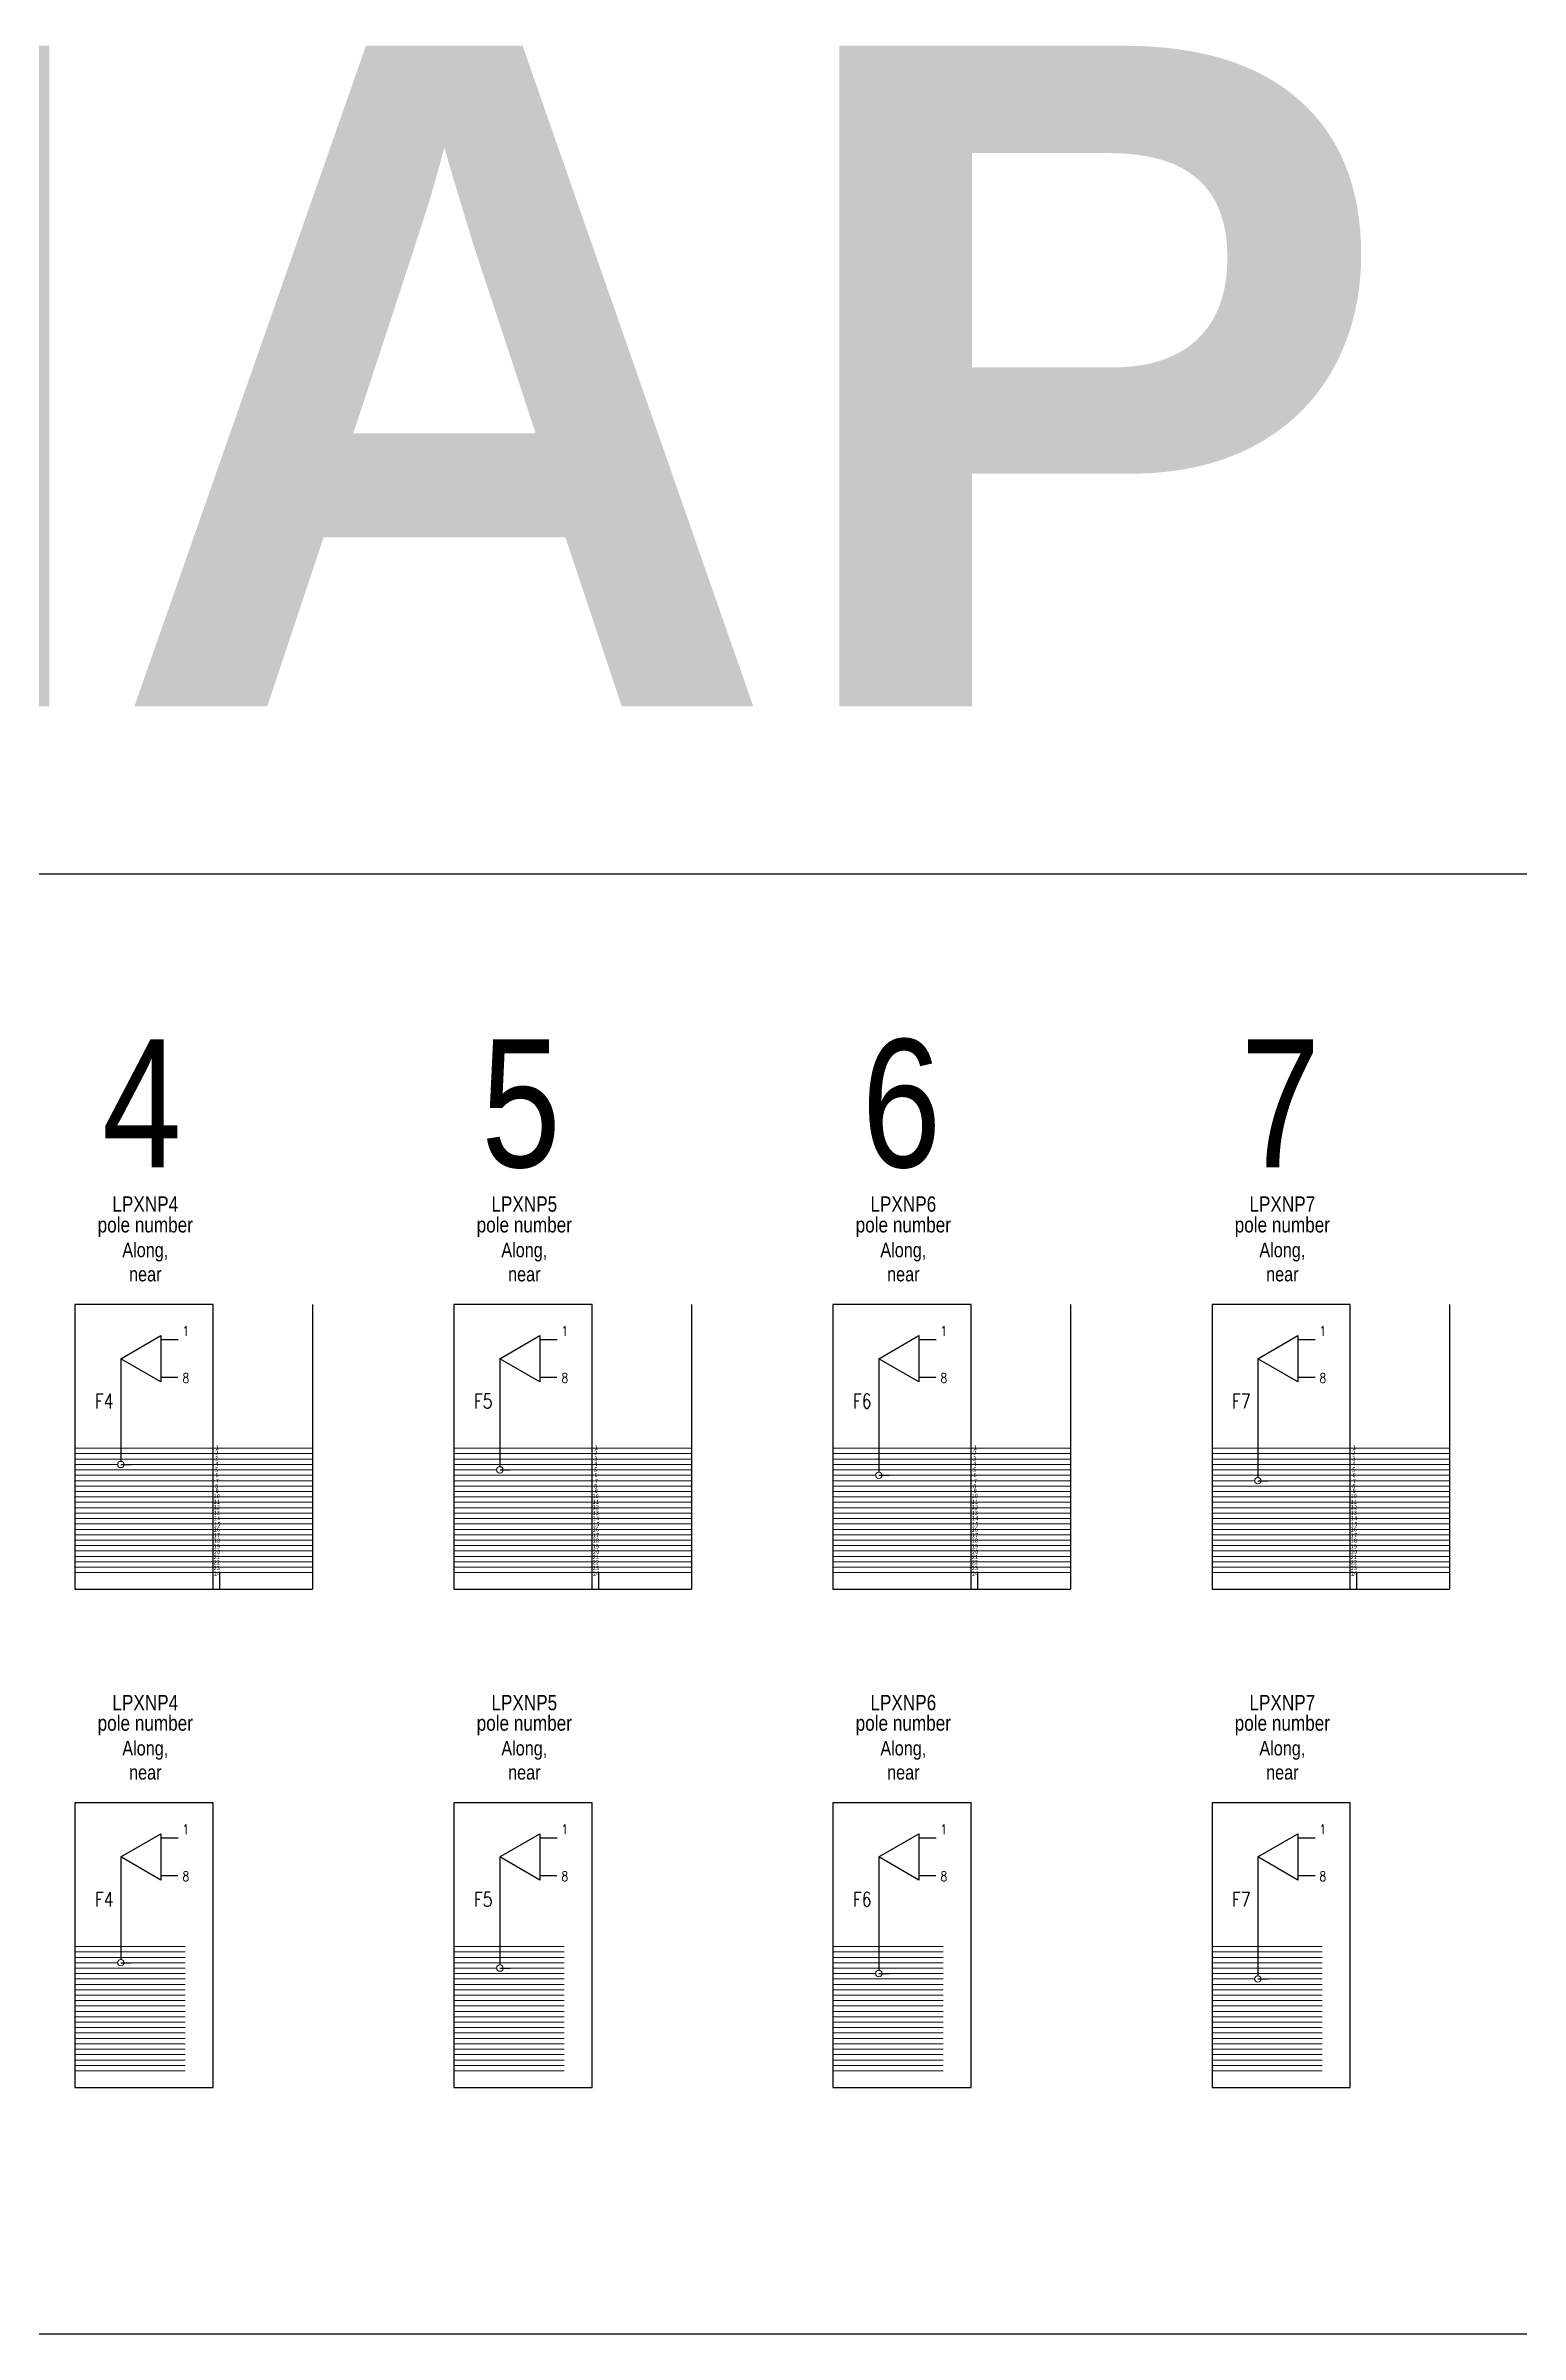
# Model space of a CAD drawing. Extents: x -663610 to -207124, y 70878 to 297551.
# Drawn here: x -252145 to -251568, y 79541 to 80436 of the extents above; entities that cross this region are included whole.
import ezdxf
from ezdxf.enums import TextEntityAlignment as Align

# ---------------------------------------------------------------- set-up
doc = ezdxf.new("R2010")
doc.units = 0
doc.header["$LTSCALE"] = 0.3
doc.layers.get('0').update_dxf_attribs({"linetype": 'CONTINUOUS'})
for name, color, linetype in [('BASEMAP', 7, 'CONTINUOUS'), ('Fiber Distribution', 7, 'CONTINUOUS'), ('Future NAP', 7, 'CONTINUOUS'), ('Layer-assistant', 1, 'CONTINUOUS'), ('NAP-F.core used', 1, 'CONTINUOUS'), ('Network.conf-1', 50, 'CONTINUOUS'), ('Network.conf-2', 20, 'CONTINUOUS')]:
    doc.layers.add(name, color=color, linetype=linetype)
doc.styles.add('Mark', font='arial.ttf', dxfattribs={"width": 0.8, "height": 2.5})
doc.styles.add('ROMANS', font='ROMANS.SHX', dxfattribs={"width": 0.8, "height": 2})
doc.styles.add('WMF-Arial Unicode MS0', font='')
doc.styles.add('仿宋', font='', dxfattribs={"width": 0.9})
doc.styles.get('WMF-Arial Unicode MS0').set_extended_font_data('Arial Unicode MS', bold=True)
doc.styles.get('仿宋').set_extended_font_data('FangSong_GB2312')

msp = doc.modelspace()

# ---------------------------------------------------------------- linework, layer by layer
at = {"layer": 'BASEMAP', "color": 152, "ltscale": 2, "true_color": 0x2776bb}
msp.add_lwpolyline([(-252708.62, 80112.6), (-251374.57, 80112.6), (-251374.57, 79541.47), (-252708.62, 79541.47)], close=True, dxfattribs=at)
at = {"layer": 'Fiber Distribution', "color": 251, "lineweight": 5}
for p, q in [((-252133.19, 79887.92), (-252079.18, 79887.92)), ((-252079.18, 79887.92), (-252040.3, 79887.92)), ((-251984.94, 79887.92), (-251930.93, 79887.92)), ((-251930.93, 79887.92), (-251892.05, 79887.92)), ((-251836.69, 79887.92), (-251782.68, 79887.92)), ((-251782.68, 79887.92), (-251743.8, 79887.92)), ((-251688.43, 79887.92), (-251634.43, 79887.92)), ((-251634.43, 79887.92), (-251595.55, 79887.92)), ((-252133.19, 79885.81), (-252079.18, 79885.81)), ((-252133.19, 79883.7), (-252079.18, 79883.7)), ((-252133.19, 79881.58), (-252116.48, 79881.58)), ((-252133.19, 79881.58), (-252116.48, 79881.58)), ((-252133.19, 79879.47), (-252079.18, 79879.47)), ((-252111.21, 79881.58), (-252079.18, 79881.58)), ((-252079.18, 79885.81), (-252040.3, 79885.81)), ((-252079.18, 79883.7), (-252040.3, 79883.7)), ((-252079.18, 79881.58), (-252040.3, 79881.58)), ((-252079.18, 79879.47), (-252040.3, 79879.47)), ((-251984.94, 79885.81), (-251930.93, 79885.81)), ((-251984.94, 79883.7), (-251930.93, 79883.7)), ((-251984.94, 79881.58), (-251930.93, 79881.58)), ((-251984.94, 79879.47), (-251968.22, 79879.47)), ((-251962.96, 79879.47), (-251930.93, 79879.47)), ((-251930.93, 79885.81), (-251892.05, 79885.81)), ((-251930.93, 79883.7), (-251892.05, 79883.7)), ((-251930.93, 79881.58), (-251892.05, 79881.58)), ((-251930.93, 79879.47), (-251892.05, 79879.47)), ((-251836.69, 79885.81), (-251782.68, 79885.81)), ((-251836.69, 79883.7), (-251782.68, 79883.7)), ((-251836.69, 79881.58), (-251782.68, 79881.58)), ((-251836.69, 79879.47), (-251782.68, 79879.47)), ((-251782.68, 79885.81), (-251743.8, 79885.81)), ((-251782.68, 79883.7), (-251743.8, 79883.7)), ((-251782.68, 79881.58), (-251743.8, 79881.58)), ((-251782.68, 79879.47), (-251743.8, 79879.47)), ((-251688.43, 79885.81), (-251634.43, 79885.81)), ((-251688.43, 79883.7), (-251634.43, 79883.7)), ((-251688.43, 79881.58), (-251634.43, 79881.58)), ((-251688.43, 79879.47), (-251634.43, 79879.47)), ((-251634.43, 79885.81), (-251595.55, 79885.81)), ((-251634.43, 79883.7), (-251595.55, 79883.7)), ((-251634.43, 79881.58), (-251595.55, 79881.58)), ((-251634.43, 79879.47), (-251595.55, 79879.47)), ((-252133.19, 79877.36), (-252079.18, 79877.36)), ((-252133.19, 79875.24), (-252079.18, 79875.24)), ((-252133.19, 79873.13), (-252079.18, 79873.13)), ((-252133.19, 79871.02), (-252079.18, 79871.02)), ((-252079.18, 79877.36), (-252040.3, 79877.36)), ((-252079.18, 79875.24), (-252040.3, 79875.24)), ((-252079.18, 79873.13), (-252040.3, 79873.13)), ((-252079.18, 79871.02), (-252040.3, 79871.02)), ((-251984.94, 79877.36), (-251930.93, 79877.36)), ((-251984.94, 79875.24), (-251930.93, 79875.24)), ((-251984.94, 79873.13), (-251930.93, 79873.13)), ((-251984.94, 79873.13), (-251930.93, 79873.13)), ((-251984.94, 79871.02), (-251930.93, 79871.02)), ((-251930.93, 79877.36), (-251892.05, 79877.36)), ((-251930.93, 79875.24), (-251892.05, 79875.24)), ((-251930.93, 79873.13), (-251892.05, 79873.13)), ((-251930.93, 79871.02), (-251892.05, 79871.02)), ((-251836.69, 79877.36), (-251819.97, 79877.36)), ((-251836.69, 79875.24), (-251782.68, 79875.24)), ((-251836.69, 79873.13), (-251782.68, 79873.13)), ((-251836.69, 79873.13), (-251782.68, 79873.13)), ((-251836.69, 79871.02), (-251782.68, 79871.02)), ((-251814.71, 79877.36), (-251782.68, 79877.36)), ((-251782.68, 79877.36), (-251743.8, 79877.36)), ((-251782.68, 79875.24), (-251743.8, 79875.24)), ((-251782.68, 79873.13), (-251743.8, 79873.13)), ((-251782.68, 79871.02), (-251743.8, 79871.02)), ((-251688.43, 79877.36), (-251634.43, 79877.36)), ((-251688.43, 79875.24), (-251671.72, 79875.24)), ((-251688.43, 79873.13), (-251634.43, 79873.13)), ((-251688.43, 79873.13), (-251634.43, 79873.13)), ((-251688.43, 79871.02), (-251634.43, 79871.02)), ((-251666.46, 79875.24), (-251634.43, 79875.24)), ((-251634.43, 79877.36), (-251595.55, 79877.36)), ((-251634.43, 79875.24), (-251595.55, 79875.24)), ((-251634.43, 79873.13), (-251595.55, 79873.13)), ((-251634.43, 79871.02), (-251595.55, 79871.02)), ((-252133.19, 79868.9), (-252079.18, 79868.9)), ((-252133.19, 79866.79), (-252079.18, 79866.79)), ((-252133.19, 79864.68), (-252079.18, 79864.68)), ((-252133.19, 79864.68), (-252079.18, 79864.68)), ((-252133.19, 79862.56), (-252079.18, 79862.56)), ((-252133.19, 79860.45), (-252079.18, 79860.45)), ((-252079.18, 79868.9), (-252040.3, 79868.9)), ((-252079.18, 79866.79), (-252040.3, 79866.79)), ((-252079.18, 79864.68), (-252040.3, 79864.68)), ((-252079.18, 79864.68), (-252040.3, 79864.68)), ((-252079.18, 79864.68), (-252040.3, 79864.68)), ((-252079.18, 79864.68), (-252040.3, 79864.68)), ((-252079.18, 79864.68), (-252040.3, 79864.68)), ((-252079.18, 79862.56), (-252040.3, 79862.56)), ((-252079.18, 79862.56), (-252040.3, 79862.56)), ((-252079.18, 79860.45), (-252040.3, 79860.45)), ((-252079.18, 79860.45), (-252040.3, 79860.45)), ((-252079.18, 79860.45), (-252040.3, 79860.45)), ((-251984.94, 79868.9), (-251930.93, 79868.9)), ((-251984.94, 79866.79), (-251930.93, 79866.79)), ((-251984.94, 79864.68), (-251930.93, 79864.68)), ((-251984.94, 79864.68), (-251930.93, 79864.68)), ((-251984.94, 79862.56), (-251930.93, 79862.56)), ((-251984.94, 79860.45), (-251930.93, 79860.45)), ((-251930.93, 79868.9), (-251892.05, 79868.9)), ((-251930.93, 79866.79), (-251892.05, 79866.79)), ((-251930.93, 79864.68), (-251892.05, 79864.68)), ((-251930.93, 79864.68), (-251892.05, 79864.68)), ((-251930.93, 79864.68), (-251892.05, 79864.68)), ((-251930.93, 79864.68), (-251892.05, 79864.68)), ((-251930.93, 79864.68), (-251892.05, 79864.68)), ((-251930.93, 79862.56), (-251892.05, 79862.56)), ((-251930.93, 79862.56), (-251892.05, 79862.56)), ((-251930.93, 79860.45), (-251892.05, 79860.45)), ((-251930.93, 79860.45), (-251892.05, 79860.45)), ((-251930.93, 79860.45), (-251892.05, 79860.45)), ((-251836.69, 79868.9), (-251782.68, 79868.9)), ((-251836.69, 79866.79), (-251782.68, 79866.79)), ((-251836.69, 79864.68), (-251782.68, 79864.68)), ((-251836.69, 79864.68), (-251782.68, 79864.68)), ((-251836.69, 79862.56), (-251782.68, 79862.56)), ((-251836.69, 79860.45), (-251782.68, 79860.45)), ((-251782.68, 79868.9), (-251743.8, 79868.9)), ((-251782.68, 79866.79), (-251743.8, 79866.79)), ((-251782.68, 79864.68), (-251743.8, 79864.68)), ((-251782.68, 79864.68), (-251743.8, 79864.68)), ((-251782.68, 79864.68), (-251743.8, 79864.68)), ((-251782.68, 79864.68), (-251743.8, 79864.68)), ((-251782.68, 79864.68), (-251743.8, 79864.68)), ((-251782.68, 79862.56), (-251743.8, 79862.56)), ((-251782.68, 79862.56), (-251743.8, 79862.56)), ((-251782.68, 79860.45), (-251743.8, 79860.45)), ((-251782.68, 79860.45), (-251743.8, 79860.45)), ((-251782.68, 79860.45), (-251743.8, 79860.45)), ((-251688.43, 79868.9), (-251634.43, 79868.9)), ((-251688.43, 79866.79), (-251634.43, 79866.79)), ((-251688.43, 79864.68), (-251634.43, 79864.68)), ((-251688.43, 79864.68), (-251634.43, 79864.68)), ((-251688.43, 79862.56), (-251634.43, 79862.56)), ((-251688.43, 79860.45), (-251634.43, 79860.45)), ((-251634.43, 79868.9), (-251595.55, 79868.9)), ((-251634.43, 79866.79), (-251595.55, 79866.79)), ((-251634.43, 79864.68), (-251595.55, 79864.68)), ((-251634.43, 79864.68), (-251595.55, 79864.68)), ((-251634.43, 79864.68), (-251595.55, 79864.68)), ((-251634.43, 79864.68), (-251595.55, 79864.68)), ((-251634.43, 79864.68), (-251595.55, 79864.68)), ((-251634.43, 79862.56), (-251595.55, 79862.56)), ((-251634.43, 79862.56), (-251595.55, 79862.56)), ((-251634.43, 79860.45), (-251595.55, 79860.45)), ((-251634.43, 79860.45), (-251595.55, 79860.45)), ((-251634.43, 79860.45), (-251595.55, 79860.45)), ((-252133.19, 79858.34), (-252079.18, 79858.34)), ((-252133.19, 79856.22), (-252079.18, 79856.22)), ((-252133.19, 79854.11), (-252079.18, 79854.11)), ((-252133.19, 79852), (-252079.18, 79852)), ((-252079.18, 79858.34), (-252040.3, 79858.34)), ((-252079.18, 79856.22), (-252040.3, 79856.22)), ((-252079.18, 79854.11), (-252040.3, 79854.11)), ((-252079.18, 79852), (-252040.3, 79852)), ((-251984.94, 79858.34), (-251930.93, 79858.34)), ((-251984.94, 79856.22), (-251930.93, 79856.22)), ((-251984.94, 79854.11), (-251930.93, 79854.11)), ((-251984.94, 79852), (-251930.93, 79852)), ((-251930.93, 79858.34), (-251892.05, 79858.34)), ((-251930.93, 79856.22), (-251892.05, 79856.22)), ((-251930.93, 79854.11), (-251892.05, 79854.11)), ((-251930.93, 79852), (-251892.05, 79852)), ((-251836.69, 79858.34), (-251782.68, 79858.34)), ((-251836.69, 79856.22), (-251782.68, 79856.22)), ((-251836.69, 79854.11), (-251782.68, 79854.11)), ((-251836.69, 79852), (-251782.68, 79852)), ((-251782.68, 79858.34), (-251743.8, 79858.34)), ((-251782.68, 79856.22), (-251743.8, 79856.22)), ((-251782.68, 79854.11), (-251743.8, 79854.11)), ((-251782.68, 79852), (-251743.8, 79852)), ((-251688.43, 79858.34), (-251634.43, 79858.34)), ((-251688.43, 79856.22), (-251634.43, 79856.22)), ((-251688.43, 79854.11), (-251634.43, 79854.11)), ((-251688.43, 79852), (-251634.43, 79852)), ((-251634.43, 79858.34), (-251595.55, 79858.34)), ((-251634.43, 79856.22), (-251595.55, 79856.22)), ((-251634.43, 79854.11), (-251595.55, 79854.11)), ((-251634.43, 79852), (-251595.55, 79852)), ((-252133.19, 79849.88), (-252079.18, 79849.88)), ((-252133.19, 79847.77), (-252079.18, 79847.77)), ((-252133.19, 79845.66), (-252079.18, 79845.66)), ((-252133.19, 79843.54), (-252079.18, 79843.54)), ((-252133.19, 79843.54), (-252079.18, 79843.54)), ((-252079.18, 79849.88), (-252040.3, 79849.88)), ((-252079.18, 79847.77), (-252040.3, 79847.77)), ((-252079.18, 79845.66), (-252040.3, 79845.66)), ((-252079.18, 79843.54), (-252040.3, 79843.54)), ((-252079.18, 79843.54), (-252040.3, 79843.54)), ((-251984.94, 79849.88), (-251930.93, 79849.88)), ((-251984.94, 79847.77), (-251930.93, 79847.77)), ((-251984.94, 79845.66), (-251930.93, 79845.66)), ((-251984.94, 79843.54), (-251930.93, 79843.54)), ((-251984.94, 79843.54), (-251930.93, 79843.54)), ((-251930.93, 79849.88), (-251892.05, 79849.88)), ((-251930.93, 79847.77), (-251892.05, 79847.77)), ((-251930.93, 79845.66), (-251892.05, 79845.66)), ((-251930.93, 79843.54), (-251892.05, 79843.54)), ((-251930.93, 79843.54), (-251892.05, 79843.54)), ((-251836.69, 79849.88), (-251782.68, 79849.88)), ((-251836.69, 79847.77), (-251782.68, 79847.77)), ((-251836.69, 79845.66), (-251782.68, 79845.66)), ((-251836.69, 79843.54), (-251782.68, 79843.54)), ((-251836.69, 79843.54), (-251782.68, 79843.54)), ((-251782.68, 79849.88), (-251743.8, 79849.88)), ((-251782.68, 79847.77), (-251743.8, 79847.77)), ((-251782.68, 79845.66), (-251743.8, 79845.66)), ((-251782.68, 79843.54), (-251743.8, 79843.54)), ((-251782.68, 79843.54), (-251743.8, 79843.54)), ((-251688.43, 79849.88), (-251634.43, 79849.88)), ((-251688.43, 79847.77), (-251634.43, 79847.77)), ((-251688.43, 79845.66), (-251634.43, 79845.66)), ((-251688.43, 79843.54), (-251634.43, 79843.54)), ((-251688.43, 79843.54), (-251634.43, 79843.54)), ((-251634.43, 79849.88), (-251595.55, 79849.88)), ((-251634.43, 79847.77), (-251595.55, 79847.77)), ((-251634.43, 79845.66), (-251595.55, 79845.66)), ((-251634.43, 79843.54), (-251595.55, 79843.54)), ((-251634.43, 79843.54), (-251595.55, 79843.54)), ((-252133.19, 79841.43), (-252079.18, 79841.43)), ((-252133.19, 79839.32), (-252079.18, 79839.32)), ((-252133.19, 79839.32), (-252079.18, 79839.32)), ((-252079.18, 79841.43), (-252040.3, 79841.43)), ((-252079.18, 79839.32), (-252040.3, 79839.32)), ((-252079.18, 79839.32), (-252040.3, 79839.32)), ((-251984.94, 79841.43), (-251930.93, 79841.43)), ((-251984.94, 79839.32), (-251930.93, 79839.32)), ((-251984.94, 79839.32), (-251930.93, 79839.32)), ((-251930.93, 79841.43), (-251892.05, 79841.43)), ((-251930.93, 79839.32), (-251892.05, 79839.32)), ((-251930.93, 79839.32), (-251892.05, 79839.32)), ((-251836.69, 79841.43), (-251782.68, 79841.43)), ((-251836.69, 79839.32), (-251782.68, 79839.32)), ((-251836.69, 79839.32), (-251782.68, 79839.32)), ((-251782.68, 79841.43), (-251743.8, 79841.43)), ((-251782.68, 79839.32), (-251743.8, 79839.32)), ((-251782.68, 79839.32), (-251743.8, 79839.32)), ((-251688.43, 79841.43), (-251634.43, 79841.43)), ((-251688.43, 79839.32), (-251634.43, 79839.32)), ((-251688.43, 79839.32), (-251634.43, 79839.32)), ((-251634.43, 79841.43), (-251595.55, 79841.43)), ((-251634.43, 79839.32), (-251595.55, 79839.32)), ((-251634.43, 79839.32), (-251595.55, 79839.32)), ((-252133.19, 79693.08), (-252090.06, 79693.08)), ((-252133.19, 79690.97), (-252090.06, 79690.97)), ((-251984.94, 79693.08), (-251941.8, 79693.08)), ((-251984.94, 79690.97), (-251941.8, 79690.97)), ((-251836.69, 79693.08), (-251793.55, 79693.08)), ((-251836.69, 79690.97), (-251793.55, 79690.97)), ((-251688.43, 79693.08), (-251645.3, 79693.08)), ((-251688.43, 79690.97), (-251645.3, 79690.97)), ((-252133.19, 79688.85), (-252090.06, 79688.85)), ((-252133.19, 79686.74), (-252116.48, 79686.74)), ((-252133.19, 79684.63), (-252090.06, 79684.63)), ((-252133.19, 79682.52), (-252090.06, 79682.52)), ((-252111.21, 79686.74), (-252090.06, 79686.74)), ((-251984.94, 79688.85), (-251941.8, 79688.85)), ((-251984.94, 79686.74), (-251941.8, 79686.74)), ((-251984.94, 79684.63), (-251968.22, 79684.63)), ((-251984.94, 79682.52), (-251941.8, 79682.52)), ((-251962.96, 79684.63), (-251941.8, 79684.63)), ((-251836.69, 79688.85), (-251793.55, 79688.85)), ((-251836.69, 79686.74), (-251793.55, 79686.74)), ((-251836.69, 79684.63), (-251793.55, 79684.63)), ((-251836.69, 79682.52), (-251819.97, 79682.52)), ((-251814.71, 79682.52), (-251793.55, 79682.52)), ((-251688.43, 79688.85), (-251645.3, 79688.85)), ((-251688.43, 79686.74), (-251645.3, 79686.74)), ((-251688.43, 79684.63), (-251645.3, 79684.63)), ((-251688.43, 79682.52), (-251645.3, 79682.52)), ((-252133.19, 79680.4), (-252090.06, 79680.4)), ((-252133.19, 79678.29), (-252090.06, 79678.29)), ((-252133.19, 79678.29), (-252090.06, 79678.29)), ((-252133.19, 79676.18), (-252090.06, 79676.18)), ((-252133.19, 79674.06), (-252090.06, 79674.06)), ((-251984.94, 79680.4), (-251941.8, 79680.4)), ((-251984.94, 79678.29), (-251941.8, 79678.29)), ((-251984.94, 79678.29), (-251941.8, 79678.29)), ((-251984.94, 79676.18), (-251941.8, 79676.18)), ((-251984.94, 79674.06), (-251941.8, 79674.06)), ((-251836.69, 79680.4), (-251793.55, 79680.4)), ((-251836.69, 79678.29), (-251793.55, 79678.29)), ((-251836.69, 79678.29), (-251793.55, 79678.29)), ((-251836.69, 79676.18), (-251793.55, 79676.18)), ((-251836.69, 79674.06), (-251793.55, 79674.06)), ((-251688.43, 79680.4), (-251671.72, 79680.4)), ((-251688.43, 79678.29), (-251645.3, 79678.29)), ((-251688.43, 79678.29), (-251645.3, 79678.29)), ((-251688.43, 79676.18), (-251645.3, 79676.18)), ((-251688.43, 79674.06), (-251645.3, 79674.06)), ((-251666.46, 79680.4), (-251645.3, 79680.4)), ((-252133.19, 79671.95), (-252090.06, 79671.95)), ((-252133.19, 79669.84), (-252090.06, 79669.84)), ((-252133.19, 79669.84), (-252090.06, 79669.84)), ((-252133.19, 79667.72), (-252090.06, 79667.72)), ((-252133.19, 79665.61), (-252090.06, 79665.61)), ((-252133.19, 79663.5), (-252090.06, 79663.5)), ((-251984.94, 79671.95), (-251941.8, 79671.95)), ((-251984.94, 79669.84), (-251941.8, 79669.84)), ((-251984.94, 79669.84), (-251941.8, 79669.84)), ((-251984.94, 79667.72), (-251941.8, 79667.72)), ((-251984.94, 79665.61), (-251941.8, 79665.61)), ((-251984.94, 79663.5), (-251941.8, 79663.5)), ((-251836.69, 79671.95), (-251793.55, 79671.95)), ((-251836.69, 79669.84), (-251793.55, 79669.84)), ((-251836.69, 79669.84), (-251793.55, 79669.84)), ((-251836.69, 79667.72), (-251793.55, 79667.72)), ((-251836.69, 79665.61), (-251793.55, 79665.61)), ((-251836.69, 79663.5), (-251793.55, 79663.5)), ((-251688.43, 79671.95), (-251645.3, 79671.95)), ((-251688.43, 79669.84), (-251645.3, 79669.84)), ((-251688.43, 79669.84), (-251645.3, 79669.84)), ((-251688.43, 79667.72), (-251645.3, 79667.72)), ((-251688.43, 79665.61), (-251645.3, 79665.61)), ((-251688.43, 79663.5), (-251645.3, 79663.5)), ((-252133.19, 79661.38), (-252090.06, 79661.38)), ((-252133.19, 79659.27), (-252090.06, 79659.27)), ((-252133.19, 79657.16), (-252090.06, 79657.16)), ((-252133.19, 79655.04), (-252090.06, 79655.04)), ((-251984.94, 79661.38), (-251941.8, 79661.38)), ((-251984.94, 79659.27), (-251941.8, 79659.27)), ((-251984.94, 79657.16), (-251941.8, 79657.16)), ((-251984.94, 79655.04), (-251941.8, 79655.04)), ((-251836.69, 79661.38), (-251793.55, 79661.38)), ((-251836.69, 79659.27), (-251793.55, 79659.27)), ((-251836.69, 79657.16), (-251793.55, 79657.16)), ((-251836.69, 79655.04), (-251793.55, 79655.04)), ((-251688.43, 79661.38), (-251645.3, 79661.38)), ((-251688.43, 79659.27), (-251645.3, 79659.27)), ((-251688.43, 79657.16), (-251645.3, 79657.16)), ((-251688.43, 79655.04), (-251645.3, 79655.04)), ((-252133.19, 79652.93), (-252090.06, 79652.93)), ((-252133.19, 79650.82), (-252090.06, 79650.82)), ((-252133.19, 79648.7), (-252090.06, 79648.7)), ((-252133.19, 79648.7), (-252090.06, 79648.7)), ((-252133.19, 79646.59), (-252090.06, 79646.59)), ((-251984.94, 79652.93), (-251941.8, 79652.93)), ((-251984.94, 79650.82), (-251941.8, 79650.82)), ((-251984.94, 79648.7), (-251941.8, 79648.7)), ((-251984.94, 79648.7), (-251941.8, 79648.7)), ((-251984.94, 79646.59), (-251941.8, 79646.59)), ((-251836.69, 79652.93), (-251793.55, 79652.93)), ((-251836.69, 79650.82), (-251793.55, 79650.82)), ((-251836.69, 79648.7), (-251793.55, 79648.7)), ((-251836.69, 79648.7), (-251793.55, 79648.7)), ((-251836.69, 79646.59), (-251793.55, 79646.59)), ((-251688.43, 79652.93), (-251645.3, 79652.93)), ((-251688.43, 79650.82), (-251645.3, 79650.82)), ((-251688.43, 79648.7), (-251645.3, 79648.7)), ((-251688.43, 79648.7), (-251645.3, 79648.7)), ((-251688.43, 79646.59), (-251645.3, 79646.59)), ((-252133.19, 79644.48), (-252090.06, 79644.48)), ((-252133.19, 79644.48), (-252090.06, 79644.48)), ((-251984.94, 79644.48), (-251941.8, 79644.48)), ((-251984.94, 79644.48), (-251941.8, 79644.48)), ((-251836.69, 79644.48), (-251793.55, 79644.48)), ((-251836.69, 79644.48), (-251793.55, 79644.48)), ((-251688.43, 79644.48), (-251645.3, 79644.48)), ((-251688.43, 79644.48), (-251645.3, 79644.48))]:
    msp.add_line(p, q, dxfattribs=at)
at = {"layer": 'Future NAP', "ltscale": 0.3}
for p, q in [((-252115.25, 79922.94), (-252115.24, 79882.82)), ((-251966.99, 79922.94), (-251966.99, 79880.7)), ((-251818.74, 79922.94), (-251818.74, 79878.59)), ((-251670.49, 79922.94), (-251670.49, 79876.48)), ((-252115.25, 79728.1), (-252115.24, 79687.98)), ((-251966.99, 79728.1), (-251966.99, 79685.86)), ((-251818.74, 79728.1), (-251818.74, 79683.75)), ((-251670.49, 79728.1), (-251670.49, 79681.64))]:
    msp.add_line(p, q, dxfattribs=at)
at = {"layer": 'Layer-assistant', "color": 1}
for p, q in [((-252115.24, 79881.58), (-252111.21, 79881.58)), ((-252115.24, 79881.58), (-252111.21, 79881.58)), ((-251966.99, 79879.47), (-251962.96, 79879.47)), ((-251818.74, 79877.36), (-251814.71, 79877.36)), ((-251670.49, 79875.24), (-251666.46, 79875.24)), ((-252076.65, 79839.32), (-252076.65, 79832.82)), ((-251928.4, 79839.32), (-251928.4, 79832.82)), ((-251780.14, 79839.32), (-251780.14, 79832.82)), ((-251631.89, 79839.32), (-251631.89, 79832.82)), ((-252079.18, 79832.82), (-252040.3, 79832.82)), ((-251930.93, 79832.82), (-251892.05, 79832.82)), ((-251782.68, 79832.82), (-251743.8, 79832.82)), ((-251634.43, 79832.82), (-251595.55, 79832.82)), ((-252115.24, 79686.74), (-252111.21, 79686.74)), ((-251966.99, 79684.63), (-251962.96, 79684.63)), ((-251818.74, 79682.52), (-251814.71, 79682.52)), ((-251670.49, 79680.4), (-251666.46, 79680.4))]:
    msp.add_line(p, q, dxfattribs=at)
for points in [[(-252040.3, 79944.16), (-252040.3, 79832.82)], [(-251892.05, 79944.16), (-251892.05, 79832.82)], [(-251743.8, 79944.16), (-251743.8, 79832.82)], [(-251595.55, 79944.16), (-251595.55, 79832.82)]]:
    msp.add_lwpolyline(points, dxfattribs=at)
at = {"layer": 'Network.conf-1', "color": 5, "ltscale": 8}
for points in [[(-252133.19, 79832.82), (-252079.18, 79832.82), (-252079.18, 79944.16), (-252133.19, 79944.16)], [(-251984.94, 79832.82), (-251930.93, 79832.82), (-251930.93, 79944.16), (-251984.94, 79944.16)], [(-251836.69, 79832.82), (-251782.68, 79832.82), (-251782.68, 79944.16), (-251836.69, 79944.16)], [(-251688.43, 79832.82), (-251634.43, 79832.82), (-251634.43, 79944.16), (-251688.43, 79944.16)], [(-252133.19, 79637.98), (-252079.18, 79637.98), (-252079.18, 79749.31), (-252133.19, 79749.31)], [(-251984.94, 79637.98), (-251930.93, 79637.98), (-251930.93, 79749.31), (-251984.94, 79749.31)], [(-251836.69, 79637.98), (-251782.68, 79637.98), (-251782.68, 79749.31), (-251836.69, 79749.31)], [(-251688.43, 79637.98), (-251634.43, 79637.98), (-251634.43, 79749.31), (-251688.43, 79749.31)]]:
    msp.add_lwpolyline(points, close=True, dxfattribs=at)
at = {"layer": 'Network.conf-2'}
for p, q in [((-252092.86, 79930.33), (-252099.57, 79930.33)), ((-251944.61, 79930.33), (-251951.32, 79930.33)), ((-251796.36, 79930.33), (-251803.06, 79930.33)), ((-251648.11, 79930.33), (-251654.81, 79930.33)), ((-252092.9, 79915.54), (-252099.57, 79915.54)), ((-251944.64, 79915.54), (-251951.32, 79915.54)), ((-251796.39, 79915.54), (-251803.06, 79915.54)), ((-251648.14, 79915.54), (-251654.81, 79915.54)), ((-252092.86, 79735.49), (-252099.57, 79735.49)), ((-251944.61, 79735.49), (-251951.32, 79735.49)), ((-251796.36, 79735.49), (-251803.06, 79735.49)), ((-251648.11, 79735.49), (-251654.81, 79735.49)), ((-252092.9, 79720.7), (-252099.57, 79720.7)), ((-251944.64, 79720.7), (-251951.32, 79720.7)), ((-251796.39, 79720.7), (-251803.06, 79720.7)), ((-251648.14, 79720.7), (-251654.81, 79720.7))]:
    msp.add_line(p, q, dxfattribs=at)
for points in [[(-252115.25, 79922.94), (-252099.57, 79931.99), (-252099.57, 79913.89)], [(-251966.99, 79922.94), (-251951.32, 79931.99), (-251951.32, 79913.89)], [(-251818.74, 79922.94), (-251803.06, 79931.99), (-251803.06, 79913.89)], [(-251670.49, 79922.94), (-251654.81, 79931.99), (-251654.81, 79913.89)], [(-252115.25, 79728.1), (-252099.57, 79737.15), (-252099.57, 79719.05)], [(-251966.99, 79728.1), (-251951.32, 79737.15), (-251951.32, 79719.05)], [(-251818.74, 79728.1), (-251803.06, 79737.15), (-251803.06, 79719.05)], [(-251670.49, 79728.1), (-251654.81, 79737.15), (-251654.81, 79719.05)]]:
    msp.add_lwpolyline(points, close=True, dxfattribs=at)
at = {"layer": 'Network.conf-2', "lineweight": 9}
for centre in [(-252115.24, 79881.58), (-251966.99, 79879.47), (-251818.74, 79877.36), (-251670.49, 79875.24), (-252115.24, 79686.74), (-251966.99, 79684.63), (-251818.74, 79682.52), (-251670.49, 79680.4)]:
    msp.add_circle(centre, 1.23, dxfattribs=at)

# ---------------------------------------------------------------- texts
at = {"color": 1, "style": 'Mark', "width": 0.8}
for s, height, p in [('6', 50, (-251809.91, 79997.84)), ('4', 50, (-252106.98, 79997.84)), ('5', 50, (-251958.72, 79997.84)), ('7', 50, (-251661.66, 79997.84)), ('LPXNP4', 6, (-252105.67, 79980.41)), ('LPXNP5', 6, (-251957.42, 79980.41)), ('LPXNP6', 6, (-251809.17, 79980.41)), ('LPXNP7', 6, (-251660.92, 79980.41)), ('LPXNP4', 6, (-252105.67, 79785.48)), ('LPXNP5', 6, (-251957.42, 79785.48)), ('LPXNP6', 6, (-251809.17, 79785.48)), ('LPXNP7', 6, (-251660.92, 79785.48))]:
    msp.add_text(s, height=height, dxfattribs=at).set_placement(p, align=Align.CENTER)
at = {"color": 7, "ltscale": 2, "char_height": 6, "width": 37.3686, "attachment_point": 2, "style": 'Mark'}
for insert in [(-252105.67, 79978.31), (-251957.42, 79978.31), (-251809.17, 79978.31), (-251660.92, 79978.31), (-252105.67, 79783.47), (-251957.42, 79783.47), (-251809.17, 79783.47), (-251660.92, 79783.47)]:
    msp.add_mtext('pole number {\\H0.945x;Along,  \\Pnear}', dxfattribs=dict(at, insert=insert))
at = {"char_height": 3.78, "width": 1.2842, "attachment_point": 1, "style": 'ROMANS'}
for s, insert in [('1', (-252091.14, 79935.63)), ('1', (-251942.89, 79935.63)), ('1', (-251794.64, 79935.63)), ('1', (-251646.38, 79935.63)), ('8', (-252091.14, 79917.28)), ('8', (-251942.89, 79917.28)), ('8', (-251794.64, 79917.28)), ('8', (-251646.38, 79917.28)), ('1', (-252091.14, 79740.79)), ('1', (-251942.89, 79740.79)), ('1', (-251794.64, 79740.79)), ('1', (-251646.38, 79740.79)), ('8', (-252091.14, 79722.44)), ('8', (-251942.89, 79722.44)), ('8', (-251794.64, 79722.44)), ('8', (-251646.38, 79722.44))]:
    msp.add_mtext(s, dxfattribs=dict(at, insert=insert))
at = {"layer": 'BASEMAP', "color": 152, "ltscale": 2, "true_color": 0x2776bb, "style": 'WMF-Arial Unicode MS0'}
msp.add_text('NAP', height=258.259, dxfattribs=at).set_placement((-251998.59, 80178.1), align=Align.CENTER)
at = {"layer": 'Layer-assistant', "style": '仿宋', "width": 0.9}
for s, p in [('2', (-252077.76, 79885.36)), ('1', (-252077.54, 79887.4)), ('2', (-251929.51, 79885.36)), ('1', (-251929.29, 79887.4)), ('2', (-251781.26, 79885.36)), ('1', (-251781.04, 79887.4)), ('2', (-251633.01, 79885.36)), ('1', (-251632.79, 79887.4)), ('3', (-252077.73, 79883.07)), ('5', (-252077.73, 79878.75)), ('4', (-252077.69, 79881)), ('6', (-252077.62, 79876.59)), ('3', (-251929.47, 79883.07)), ('5', (-251929.47, 79878.75)), ('4', (-251929.44, 79881)), ('6', (-251929.37, 79876.59)), ('3', (-251781.22, 79883.07)), ('5', (-251781.22, 79878.75)), ('4', (-251781.19, 79881)), ('6', (-251781.11, 79876.59)), ('3', (-251632.97, 79883.07)), ('5', (-251632.97, 79878.75)), ('4', (-251632.93, 79881)), ('6', (-251632.86, 79876.59)), ('8', (-252077.73, 79872.27)), ('7', (-252077.5, 79874.3)), ('8', (-251929.47, 79872.27)), ('7', (-251929.25, 79874.3)), ('8', (-251781.22, 79872.27)), ('7', (-251781, 79874.3)), ('8', (-251632.97, 79872.27)), ('7', (-251632.75, 79874.3))]:
    msp.add_text(s, height=1.7, dxfattribs=at).set_placement(p, align=Align.CENTER)
at = {"layer": 'Layer-assistant', "color": 1, "style": '仿宋', "width": 0.9}
for s, p in [('10', (-252077.76, 79868.46)), ('9', (-252077.54, 79870.49)), ('10', (-251929.51, 79868.46)), ('9', (-251929.29, 79870.49)), ('10', (-251781.26, 79868.46)), ('9', (-251781.04, 79870.49)), ('10', (-251633.01, 79868.46)), ('9', (-251632.79, 79870.49)), ('11', (-252077.73, 79866.17)), ('13', (-252077.73, 79861.84)), ('12', (-252077.69, 79864.1)), ('14', (-252077.62, 79859.69)), ('11', (-251929.47, 79866.17)), ('13', (-251929.47, 79861.84)), ('12', (-251929.44, 79864.1)), ('14', (-251929.37, 79859.69)), ('11', (-251781.22, 79866.17)), ('13', (-251781.22, 79861.84)), ('12', (-251781.19, 79864.1)), ('14', (-251781.11, 79859.69)), ('11', (-251632.97, 79866.17)), ('13', (-251632.97, 79861.84)), ('12', (-251632.93, 79864.1)), ('14', (-251632.86, 79859.69)), ('16', (-252077.73, 79855.36)), ('17', (-252077.69, 79853.07)), ('18', (-252077.65, 79851)), ('15', (-252077.5, 79857.39)), ('16', (-251929.47, 79855.36)), ('17', (-251929.44, 79853.07)), ('18', (-251929.4, 79851)), ('15', (-251929.25, 79857.39)), ('16', (-251781.22, 79855.36)), ('17', (-251781.18, 79853.07)), ('18', (-251781.15, 79851)), ('15', (-251781, 79857.39)), ('16', (-251632.97, 79855.36)), ('17', (-251632.93, 79853.07)), ('18', (-251632.9, 79851)), ('15', (-251632.75, 79857.39)), ('21', (-252077.69, 79844.62)), ('22', (-252077.65, 79842.55)), ('19', (-252077.69, 79848.74)), ('20', (-252077.58, 79846.59)), ('21', (-251929.44, 79844.62)), ('22', (-251929.4, 79842.55)), ('19', (-251929.44, 79848.74)), ('20', (-251929.33, 79846.59)), ('21', (-251781.18, 79844.62)), ('22', (-251781.15, 79842.55)), ('19', (-251781.18, 79848.74)), ('20', (-251781.08, 79846.59)), ('21', (-251632.93, 79844.62)), ('22', (-251632.9, 79842.55)), ('19', (-251632.93, 79848.74)), ('20', (-251632.83, 79846.59)), ('23', (-252077.69, 79840.29)), ('24', (-252077.58, 79838.14)), ('23', (-251929.44, 79840.29)), ('24', (-251929.33, 79838.14)), ('23', (-251781.18, 79840.29)), ('24', (-251781.08, 79838.14)), ('23', (-251632.93, 79840.29)), ('24', (-251632.83, 79838.14))]:
    msp.add_text(s, height=1.7, dxfattribs=at).set_placement(p, align=Align.CENTER)
at = {"layer": 'NAP-F.core used', "char_height": 5.67, "width": 16.2224, "attachment_point": 1, "style": 'ROMANS'}
for s, insert in [('F4', (-252125.45, 79909.2)), ('F5', (-251977.2, 79909.2)), ('F6', (-251828.95, 79909.2)), ('F7', (-251680.69, 79909.2)), ('F4', (-252125.45, 79714.36)), ('F5', (-251977.2, 79714.36)), ('F6', (-251828.95, 79714.36)), ('F7', (-251680.69, 79714.36))]:
    msp.add_mtext(s, dxfattribs=dict(at, insert=insert))

doc.saveas('drawing.dxf')
